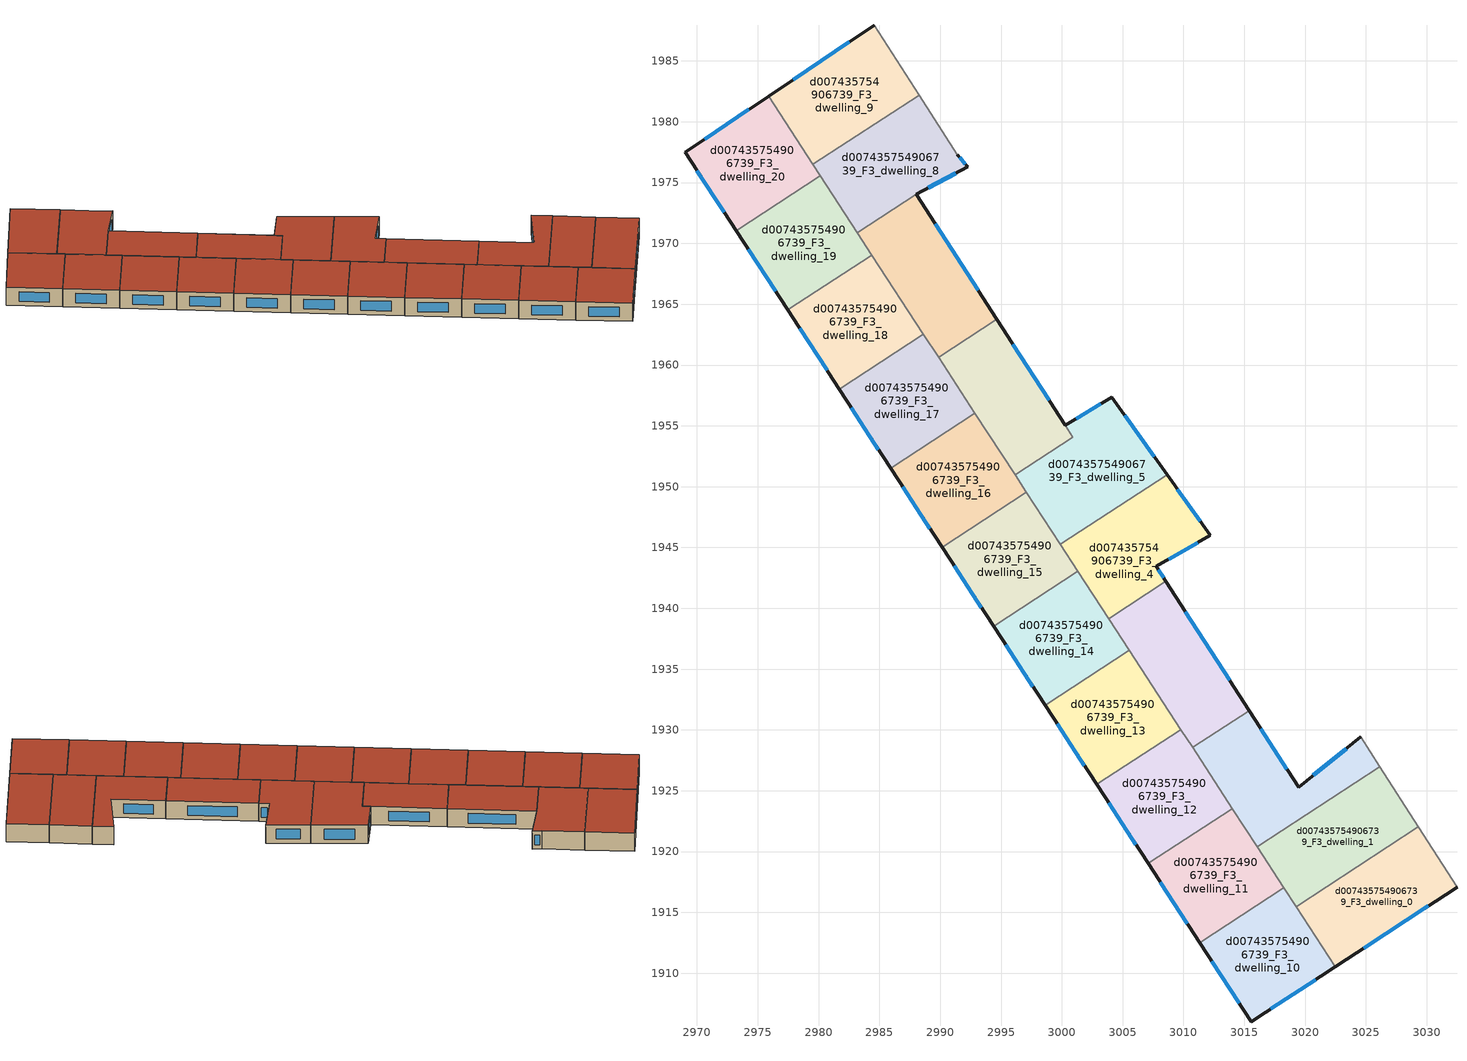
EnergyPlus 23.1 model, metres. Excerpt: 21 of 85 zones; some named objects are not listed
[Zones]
d007435754906739_F3_dwelling_0
 floor to d007435754906739_F2_dwelling_0 (EU_floor_Construction): 3029.31,1922.03 3032.48,1917.07 3022.48,1910.54 3019.26,1915.49 z9
 wall outside (EU_wall_Construction): 3022.48,1910.54 3032.48,1917.07 z9:12
 wall to d007435754906739_F3_dwelling_1 (EU_wall_Construction): 3029.31,1922.03 3019.26,1915.49 z9:12
 wall adiabatic (EU_wall_Construction): 3032.48,1917.07 3029.31,1922.03 z9:12
 wall to d007435754906739_F3_dwelling_10 (EU_wall_Construction): 3019.26,1915.49 3022.48,1910.54 z9:12
 window (EU_Window_Construction): 3024.83,1912.07 3030.14,1915.54 z9.7:11.3
 roof outside (EU_roof_Construction): 3032.48,1917.07 3029.31,1922.03 3019.26,1915.49 3022.48,1910.54 z12
d007435754906739_F3_dwelling_1
 floor to d007435754906739_F2_dwelling_1 (EU_floor_Construction): 3026.14,1926.98 3029.31,1922.03 3019.26,1915.49 3016.06,1920.41 z9
 wall to d007435754906739_F3_dwelling_2 (EU_wall_Construction): 3026.14,1926.98 3016.06,1920.41 z9:12
 wall adiabatic (EU_wall_Construction): 3029.31,1922.03 3026.14,1926.98 z9:12
 wall to d007435754906739_F3_dwelling_11 (EU_wall_Construction): 3016.06,1920.41 3018.25,1917.03 z9:12
 wall to d007435754906739_F3_dwelling_10 (EU_wall_Construction): 3018.25,1917.03 3019.26,1915.49 z9:12
 roof outside (EU_roof_Construction): 3029.31,1922.03 3026.14,1926.98 3016.06,1920.41 3019.26,1915.49 z12
d007435754906739_F3_dwelling_10
 floor to d007435754906739_F2_dwelling_10 (EU_floor_Construction): 3018.25,1917.03 3022.48,1910.54 3015.56,1906.01 3011.32,1912.52 z9
 wall outside (EU_wall_Construction): 3011.32,1912.52 3015.56,1906.01 3022.48,1910.54 z9:12
 wall to d007435754906739_F3_dwelling_11 (EU_wall_Construction): 3018.25,1917.03 3011.32,1912.52 z9:12
 window (EU_Window_Construction): 3017.19,1907.08 3020.86,1909.47 / 3012.32,1910.99 3014.57,1907.54 z9.7:11.3
 roof outside (EU_roof_Construction): 3022.48,1910.54 3018.25,1917.03 3011.32,1912.52 3015.56,1906.01 z12
d007435754906739_F3_dwelling_11
 floor to d007435754906739_F2_dwelling_11 (EU_floor_Construction): 3014.02,1923.53 3018.25,1917.03 3011.32,1912.52 3007.09,1919.02 z9
 wall outside (EU_wall_Construction): 3007.09,1919.02 3011.32,1912.52 z9:12
 wall to d007435754906739_F3_dwelling_12 (EU_wall_Construction): 3014.02,1923.53 3007.09,1919.02 z9:12
 wall to d007435754906739_F3_dwelling_2 (EU_wall_Construction): 3016.06,1920.41 3014.02,1923.53 z9:12
 window (EU_Window_Construction): 3008.08,1917.49 3010.33,1914.05 z9.7:11.3
 roof outside (EU_roof_Construction): 3018.25,1917.03 3014.02,1923.53 3007.09,1919.02 3011.32,1912.52 z12
d007435754906739_F3_dwelling_12
 floor to d007435754906739_F2_dwelling_12 (EU_floor_Construction): 3009.79,1930.04 3014.02,1923.53 3007.09,1919.02 3002.86,1925.52 z9
 wall outside (EU_wall_Construction): 3002.86,1925.52 3007.09,1919.02 z9:12
 wall to d007435754906739_F3_dwelling_13 (EU_wall_Construction): 3009.79,1930.04 3002.86,1925.52 z9:12
 wall to d007435754906739_F3_dwelling_2 (EU_wall_Construction): 3014.02,1923.53 3010.75,1928.56 z9:12
 wall to d007435754906739_F3_dwelling_3 (EU_wall_Construction): 3010.75,1928.56 3009.79,1930.04 z9:12
 window (EU_Window_Construction): 3003.85,1924 3006.09,1920.55 z9.7:11.3
 roof outside (EU_roof_Construction): 3014.02,1923.53 3009.79,1930.04 3002.86,1925.52 3007.09,1919.02 z12
d007435754906739_F3_dwelling_13
 floor to d007435754906739_F2_dwelling_13 (EU_floor_Construction): 3005.55,1936.54 3009.79,1930.04 3002.86,1925.52 2998.62,1932.02 z9
 wall outside (EU_wall_Construction): 2998.62,1932.02 3002.86,1925.52 z9:12
 wall to d007435754906739_F3_dwelling_14 (EU_wall_Construction): 3005.55,1936.54 2998.62,1932.02 z9:12
 wall to d007435754906739_F3_dwelling_3 (EU_wall_Construction): 3009.79,1930.04 3005.55,1936.54 z9:12
 window (EU_Window_Construction): 2999.62,1930.5 3001.86,1927.05 z9.7:11.3
 roof outside (EU_roof_Construction): 3009.79,1930.04 3005.55,1936.54 2998.62,1932.02 3002.86,1925.52 z12
d007435754906739_F3_dwelling_14
 floor to d007435754906739_F2_dwelling_14 (EU_floor_Construction): 3001.32,1943.04 3005.55,1936.54 2998.62,1932.02 2994.39,1938.52 z9
 wall outside (EU_wall_Construction): 2994.39,1938.52 2998.62,1932.02 z9:12
 wall to d007435754906739_F3_dwelling_15 (EU_wall_Construction): 3001.32,1943.04 2994.39,1938.52 z9:12
 wall to d007435754906739_F3_dwelling_4 (EU_wall_Construction): 3003.85,1939.15 3001.32,1943.04 z9:12
 wall to d007435754906739_F3_dwelling_3 (EU_wall_Construction): 3005.55,1936.54 3003.85,1939.15 z9:12
 window (EU_Window_Construction): 2995.38,1937 2997.63,1933.55 z9.7:11.3
 roof outside (EU_roof_Construction): 3005.55,1936.54 3001.32,1943.04 2994.39,1938.52 2998.62,1932.02 z12
d007435754906739_F3_dwelling_15
 floor to d007435754906739_F2_dwelling_15 (EU_floor_Construction): 2997.09,1949.54 3001.32,1943.04 2994.39,1938.52 2990.16,1945.03 z9
 wall outside (EU_wall_Construction): 2990.16,1945.03 2994.39,1938.52 z9:12
 wall to d007435754906739_F3_dwelling_16 (EU_wall_Construction): 2997.09,1949.54 2990.16,1945.03 z9:12
 wall to d007435754906739_F3_dwelling_5 (EU_wall_Construction): 2999.88,1945.25 2997.09,1949.54 z9:12
 wall to d007435754906739_F3_dwelling_4 (EU_wall_Construction): 3001.32,1943.04 2999.88,1945.25 z9:12
 window (EU_Window_Construction): 2991.15,1943.5 2993.39,1940.05 z9.7:11.3
 roof outside (EU_roof_Construction): 3001.32,1943.04 2997.09,1949.54 2990.16,1945.03 2994.39,1938.52 z12
d007435754906739_F3_dwelling_16
 floor to d007435754906739_F2_dwelling_16 (EU_floor_Construction): 2992.85,1956.04 2997.09,1949.54 2990.16,1945.03 2985.92,1951.53 z9
 wall outside (EU_wall_Construction): 2985.92,1951.53 2990.16,1945.03 z9:12
 wall to d007435754906739_F3_dwelling_17 (EU_wall_Construction): 2992.85,1956.04 2985.92,1951.53 z9:12
 wall to d007435754906739_F3_dwelling_6 (EU_wall_Construction): 2996.15,1950.97 2992.85,1956.04 z9:12
 wall to d007435754906739_F3_dwelling_5 (EU_wall_Construction): 2997.08,1949.54 2996.15,1950.97 z9:12
 window (EU_Window_Construction): 2986.92,1950 2989.16,1946.55 z9.7:11.3
 roof outside (EU_roof_Construction): 2997.09,1949.54 2992.85,1956.04 2985.92,1951.53 2990.16,1945.03 z12
d007435754906739_F3_dwelling_17
 floor to d007435754906739_F2_dwelling_17 (EU_floor_Construction): 2988.62,1962.54 2992.85,1956.04 2985.92,1951.53 2981.69,1958.03 z9
 wall outside (EU_wall_Construction): 2981.69,1958.03 2985.92,1951.53 z9:12
 wall to d007435754906739_F3_dwelling_18 (EU_wall_Construction): 2988.62,1962.54 2981.69,1958.03 z9:12
 wall to d007435754906739_F3_dwelling_7 (EU_wall_Construction): 2989.86,1960.63 2988.62,1962.54 z9:12
 wall to d007435754906739_F3_dwelling_6 (EU_wall_Construction): 2992.85,1956.04 2989.86,1960.63 z9:12
 window (EU_Window_Construction): 2982.68,1956.5 2984.93,1953.05 z9.7:11.3
 roof outside (EU_roof_Construction): 2992.85,1956.04 2988.62,1962.54 2981.69,1958.03 2985.92,1951.53 z12
d007435754906739_F3_dwelling_18
 floor to d007435754906739_F2_dwelling_18 (EU_floor_Construction): 2984.38,1969.04 2988.62,1962.54 2981.69,1958.03 2977.45,1964.53 z9
 wall outside (EU_wall_Construction): 2977.45,1964.53 2981.69,1958.03 z9:12
 wall to d007435754906739_F3_dwelling_19 (EU_wall_Construction): 2984.38,1969.04 2977.45,1964.53 z9:12
 wall to d007435754906739_F3_dwelling_7 (EU_wall_Construction): 2988.62,1962.54 2984.38,1969.04 z9:12
 window (EU_Window_Construction): 2978.45,1963 2980.69,1959.55 z9.7:11.3
 roof outside (EU_roof_Construction): 2988.62,1962.54 2984.38,1969.04 2977.45,1964.53 2981.69,1958.03 z12
d007435754906739_F3_dwelling_19
 floor to d007435754906739_F2_dwelling_19 (EU_floor_Construction): 2980.15,1975.54 2984.38,1969.04 2977.45,1964.53 2973.22,1971.03 z9
 wall outside (EU_wall_Construction): 2973.22,1971.03 2977.45,1964.53 z9:12
 wall to d007435754906739_F3_dwelling_20 (EU_wall_Construction): 2980.15,1975.54 2973.22,1971.03 z9:12
 wall to d007435754906739_F3_dwelling_8 (EU_wall_Construction): 2983.2,1970.86 2980.15,1975.54 z9:12
 wall to d007435754906739_F3_dwelling_7 (EU_wall_Construction): 2984.38,1969.04 2983.2,1970.86 z9:12
 window (EU_Window_Construction): 2974.22,1969.5 2976.46,1966.06 z9.7:11.3
 roof outside (EU_roof_Construction): 2984.38,1969.04 2980.15,1975.54 2973.22,1971.03 2977.45,1964.53 z12
d007435754906739_F3_dwelling_2
 floor to d007435754906739_F2_dwelling_2 (EU_floor_Construction): 3024.58,1929.42 3026.14,1926.98 3016.06,1920.41 3010.75,1928.56 3015.4,1931.59 3019.46,1925.29 z9
 wall outside (EU_wall_Construction): 3024.58,1929.42 3019.46,1925.29 3015.4,1931.59 z9:12
 wall adiabatic (EU_wall_Construction): 3026.14,1926.98 3024.58,1929.42 z9:12
 wall to d007435754906739_F3_dwelling_3 (EU_wall_Construction): 3015.4,1931.59 3010.75,1928.56 z9:12
 window (EU_Window_Construction): 3018.51,1926.77 3016.35,1930.11 / 3023.38,1928.45 3020.66,1926.26 z9.7:11.3
 roof outside (EU_roof_Construction): 3026.14,1926.98 3024.58,1929.42 3019.46,1925.29 3015.4,1931.59 3010.75,1928.56 3016.06,1920.41 z12
d007435754906739_F3_dwelling_20
 floor to d007435754906739_F2_dwelling_20 (EU_floor_Construction): 2975.89,1982.09 2980.15,1975.54 2973.22,1971.03 2969.02,1977.48 z9
 wall outside (EU_wall_Construction): 2975.89,1982.09 2969.02,1977.48 2973.22,1971.03 z9:12
 wall to d007435754906739_F3_dwelling_9 (EU_wall_Construction): 2979.53,1976.49 2975.89,1982.09 z9:12
 wall to d007435754906739_F3_dwelling_8 (EU_wall_Construction): 2980.15,1975.54 2979.53,1976.49 z9:12
 window (EU_Window_Construction): 2970.01,1975.97 2972.23,1972.54 / 2974.27,1981.01 2970.63,1978.56 z9.7:11.3
 roof outside (EU_roof_Construction): 2980.15,1975.54 2975.89,1982.09 2969.02,1977.48 2973.22,1971.03 z12
d007435754906739_F3_dwelling_3
 floor to d007435754906739_F2_dwelling_3 (EU_floor_Construction): 3008.55,1942.22 3015.4,1931.59 3010.75,1928.56 3003.85,1939.15 z9
 wall outside (EU_wall_Construction): 3015.4,1931.59 3008.55,1942.22 z9:12
 wall to d007435754906739_F3_dwelling_4 (EU_wall_Construction): 3008.55,1942.22 3003.85,1939.15 z9:12
 window (EU_Window_Construction): 3013.79,1934.09 3010.16,1939.72 z9.7:11.3
 roof outside (EU_roof_Construction): 3015.4,1931.59 3008.55,1942.22 3003.85,1939.15 3010.75,1928.56 z12
d007435754906739_F3_dwelling_4
 floor to d007435754906739_F2_dwelling_4 (EU_floor_Construction): 3008.66,1950.97 3012.2,1945.99 3007.76,1943.45 3008.55,1942.22 3003.85,1939.15 2999.88,1945.25 z9
 wall outside (EU_wall_Construction): 3008.55,1942.22 3007.76,1943.45 3012.2,1945.99 3008.66,1950.97 z9:12
 wall to d007435754906739_F3_dwelling_5 (EU_wall_Construction): 3008.66,1950.97 2999.88,1945.25 z9:12
 window (EU_Window_Construction): 3011.37,1947.16 3009.49,1949.8 / 3008.8,1944.04 3011.16,1945.4 / 3008.36,1942.5 3007.94,1943.16 z9.7:11.3
 roof outside (EU_roof_Construction): 3008.55,1942.22 3007.76,1943.45 3012.2,1945.99 3008.66,1950.97 2999.88,1945.25 3003.85,1939.15 z12
d007435754906739_F3_dwelling_5
 floor to d007435754906739_F2_dwelling_5 (EU_floor_Construction): 3004.1,1957.37 3008.66,1950.97 2999.88,1945.25 2996.15,1950.97 3000.91,1954.07 3000.28,1955.04 z9
 wall outside (EU_wall_Construction): 3008.66,1950.97 3004.1,1957.37 3000.28,1955.04 z9:12
 wall to d007435754906739_F3_dwelling_6 (EU_wall_Construction): 3000.28,1955.04 3000.91,1954.07 2996.15,1950.97 z9:12
 window (EU_Window_Construction): 3003.2,1956.82 3001.18,1955.59 / 3007.59,1952.47 3005.17,1955.87 z9.7:11.3
 roof outside (EU_roof_Construction): 3008.66,1950.97 3004.1,1957.37 3000.28,1955.04 3000.91,1954.07 2996.15,1950.97 2999.88,1945.25 z12
d007435754906739_F3_dwelling_6
 floor to d007435754906739_F2_dwelling_6 (EU_floor_Construction): 2994.66,1963.75 3000.91,1954.07 2996.15,1950.97 2989.86,1960.63 z9
 wall outside (EU_wall_Construction): 3000.28,1955.04 2994.66,1963.75 z9:12
 wall to d007435754906739_F3_dwelling_7 (EU_wall_Construction): 2994.66,1963.75 2989.86,1960.63 z9:12
 window (EU_Window_Construction): 2998.96,1957.09 2995.98,1961.71 z9.7:11.3
 roof outside (EU_roof_Construction): 3000.91,1954.07 2994.66,1963.75 2989.86,1960.63 2996.15,1950.97 z12
d007435754906739_F3_dwelling_7
 floor to d007435754906739_F2_dwelling_7 (EU_floor_Construction): 2988.04,1974.02 2994.66,1963.75 2989.86,1960.63 2983.2,1970.87 z9
 wall outside (EU_wall_Construction): 2994.66,1963.75 2988.04,1974.02 z9:12
 wall to d007435754906739_F3_dwelling_8 (EU_wall_Construction): 2988.04,1974.02 2983.2,1970.87 z9:12
 window (EU_Window_Construction): 2993.11,1966.16 2989.6,1971.61 z9.7:11.3
 roof outside (EU_roof_Construction): 2994.66,1963.75 2988.04,1974.02 2983.2,1970.87 2989.86,1960.63 z12
d007435754906739_F3_dwelling_8
 floor to d007435754906739_F2_dwelling_8 (EU_floor_Construction): 2988.26,1982.18 2991.4,1977.3 2992.26,1976.29 2988.04,1974.02 2983.2,1970.87 2979.53,1976.49 z9
 wall outside (EU_wall_Construction): 2988.04,1974.02 2992.26,1976.29 2991.4,1977.3 z9:12
 wall to d007435754906739_F3_dwelling_9 (EU_wall_Construction): 2988.26,1982.18 2979.53,1976.49 z9:12
 wall adiabatic (EU_wall_Construction): 2991.4,1977.3 2988.26,1982.18 z9:12
 window (EU_Window_Construction): 2992.06,1976.52 2991.6,1977.06 / 2989.03,1974.55 2991.27,1975.75 z9.7:11.3
 roof outside (EU_roof_Construction): 2988.04,1974.02 2992.26,1976.29 2991.4,1977.3 2988.26,1982.18 2979.53,1976.49 2983.2,1970.87 z12
d007435754906739_F3_dwelling_9
 floor to d007435754906739_F2_dwelling_9 (EU_floor_Construction): 2984.57,1987.93 2988.26,1982.18 2979.53,1976.49 2975.89,1982.09 z9
 wall outside (EU_wall_Construction): 2984.57,1987.93 2975.89,1982.09 z9:12
 wall adiabatic (EU_wall_Construction): 2988.26,1982.18 2984.57,1987.93 z9:12
 window (EU_Window_Construction): 2982.53,1986.56 2977.92,1983.46 z9.7:11.3
 roof outside (EU_roof_Construction): 2988.26,1982.18 2984.57,1987.93 2975.89,1982.09 2979.53,1976.49 z12
[Building]
EU S2 Campaign: North Axis=0; Terrain=City; Solar Distribution=FullExterior
[Site:Location]
Budapest.Ferenc.Liszt.Intl.AP: Latitude=47.437; Longitude=19.256; Time Zone=1; Elevation=185
[SizingPeriod:WeatherFileDays]
AnnualSizingPeriod: Begin Month=1; Begin Day of Month=1; End Month=12; End Day of Month=31; Day of Week for Start Day=Monday; Use Weather File Daylight Saving Period=No; Use Weather File Rain and Snow Indicators=No
[MATERIAL]
EU_InternalMass_Material: Roughness=MediumRough; Thickness=0.1; Conductivity=1; Density=1800; Specific Heat=900; Thermal Absorptance=0.9; Solar Absorptance=0.7; Visible Absorptance=0.7
[MATERIAL:NOMASS] Roughness=MediumRough; Thermal Absorptance=0.9; Solar Absorptance=0.7; Visible Absorptance=0.7
Name | Thermal Resistance
EU_wall_NoMass | 0.832559
EU_roof_NoMass | 1.39638
EU_floor_NoMass | 0.872794
[WINDOWMATERIAL:SIMPLEGLAZINGSYSTEM]
EU_Window_SimpleGlazing: UFactor=2.79869; Solar Heat Gain Coefficient=0.75; Visible Transmittance=0.75
[CONSTRUCTION]
EU_wall_Construction: EU_wall_NoMass
EU_roof_Construction: EU_roof_NoMass
EU_floor_Construction: EU_floor_NoMass
EU_Window_Construction: EU_Window_SimpleGlazing
EU_InternalMass_Construction: EU_InternalMass_Material
[ZONE] Type=1; Multiplier=1; Ceiling Height=autocalculate; Floor Area=autocalculate; Part of Total Floor Area=Yes
Name | Volume
d007435754906739_F3_dwelling_0 | 211.704
d007435754906739_F3_dwelling_1 | 211.711
d007435754906739_F3_dwelling_10 | 192.485
d007435754906739_F3_dwelling_11; d007435754906739_F3_dwelling_12; d007435754906739_F3_dwelling_16; d007435754906739_F3_dwelling_17 | 192.483
d007435754906739_F3_dwelling_13; d007435754906739_F3_dwelling_18 | 192.48
d007435754906739_F3_dwelling_14 | 192.467
d007435754906739_F3_dwelling_15 | 192.501
d007435754906739_F3_dwelling_19 | 192.465
d007435754906739_F3_dwelling_2 | 211.722
d007435754906739_F3_dwelling_20 | 192.491
d007435754906739_F3_dwelling_3 | 211.731
d007435754906739_F3_dwelling_4 | 211.724
d007435754906739_F3_dwelling_5 | 226.407
d007435754906739_F3_dwelling_6 | 197.054
d007435754906739_F3_dwelling_7 | 210.907
d007435754906739_F3_dwelling_8 | 212.525
d007435754906739_F3_dwelling_9 | 211.723
[INTERNALMASS] Construction=EU_InternalMass_Construction
Name | Zone or ZoneList | Surface Area
d007435754906739_F3_dwelling_0_EU_InternalMass | d007435754906739_F3_dwelling_0 | 70.5679
d007435754906739_F3_dwelling_1_EU_InternalMass | d007435754906739_F3_dwelling_1 | 70.5704
d007435754906739_F3_dwelling_2_EU_InternalMass | d007435754906739_F3_dwelling_2 | 70.574
d007435754906739_F3_dwelling_3_EU_InternalMass | d007435754906739_F3_dwelling_3 | 70.5768
d007435754906739_F3_dwelling_4_EU_InternalMass | d007435754906739_F3_dwelling_4 | 70.5746
d007435754906739_F3_dwelling_5_EU_InternalMass | d007435754906739_F3_dwelling_5 | 75.4708
d007435754906739_F3_dwelling_6_EU_InternalMass | d007435754906739_F3_dwelling_6 | 65.6848
d007435754906739_F3_dwelling_7_EU_InternalMass | d007435754906739_F3_dwelling_7 | 70.3022
d007435754906739_F3_dwelling_8_EU_InternalMass | d007435754906739_F3_dwelling_8 | 70.8417
d007435754906739_F3_dwelling_9_EU_InternalMass | d007435754906739_F3_dwelling_9 | 70.5743
d007435754906739_F3_dwelling_10_EU_InternalMass | d007435754906739_F3_dwelling_10 | 64.1617
d007435754906739_F3_dwelling_11_EU_InternalMass | d007435754906739_F3_dwelling_11 | 64.161
d007435754906739_F3_dwelling_12_EU_InternalMass | d007435754906739_F3_dwelling_12 | 64.161
d007435754906739_F3_dwelling_13_EU_InternalMass | d007435754906739_F3_dwelling_13 | 64.16
d007435754906739_F3_dwelling_14_EU_InternalMass | d007435754906739_F3_dwelling_14 | 64.1555
d007435754906739_F3_dwelling_15_EU_InternalMass | d007435754906739_F3_dwelling_15 | 64.1669
d007435754906739_F3_dwelling_16_EU_InternalMass | d007435754906739_F3_dwelling_16 | 64.161
d007435754906739_F3_dwelling_17_EU_InternalMass | d007435754906739_F3_dwelling_17 | 64.161
d007435754906739_F3_dwelling_18_EU_InternalMass | d007435754906739_F3_dwelling_18 | 64.16
d007435754906739_F3_dwelling_19_EU_InternalMass | d007435754906739_F3_dwelling_19 | 64.1555
d007435754906739_F3_dwelling_20_EU_InternalMass | d007435754906739_F3_dwelling_20 | 64.1637
[OTHEREQUIPMENT] Fuel Type=Electricity; Design Level Calculation Method=Watts/Area; Power per Zone Floor Area=1; Fraction Latent=0; Fraction Radiant=0; Fraction Lost=0; Carbon Dioxide Generation Rate=0; EndUse Subcategory=EU_Step8_InternalGains
Name | Zone or ZoneList or Space or SpaceList | Schedule
EU_Step8_InternalGain_d007435754906739_F3_dwelling_0_f000 | d007435754906739_F3_dwelling_0 | EU_Step8_GainSchedule_d007435754906739_F3_dwelling_0_f000
EU_Step8_InternalGain_d007435754906739_F3_dwelling_1_f000 | d007435754906739_F3_dwelling_1 | EU_Step8_GainSchedule_d007435754906739_F3_dwelling_1_f000
EU_Step8_InternalGain_d007435754906739_F3_dwelling_2_f000 | d007435754906739_F3_dwelling_2 | EU_Step8_GainSchedule_d007435754906739_F3_dwelling_2_f000
EU_Step8_InternalGain_d007435754906739_F3_dwelling_3_f000 | d007435754906739_F3_dwelling_3 | EU_Step8_GainSchedule_d007435754906739_F3_dwelling_3_f000
EU_Step8_InternalGain_d007435754906739_F3_dwelling_4_f000 | d007435754906739_F3_dwelling_4 | EU_Step8_GainSchedule_d007435754906739_F3_dwelling_4_f000
EU_Step8_InternalGain_d007435754906739_F3_dwelling_5_f000 | d007435754906739_F3_dwelling_5 | EU_Step8_GainSchedule_d007435754906739_F3_dwelling_5_f000
EU_Step8_InternalGain_d007435754906739_F3_dwelling_6_f000 | d007435754906739_F3_dwelling_6 | EU_Step8_GainSchedule_d007435754906739_F3_dwelling_6_f000
EU_Step8_InternalGain_d007435754906739_F3_dwelling_7_f000 | d007435754906739_F3_dwelling_7 | EU_Step8_GainSchedule_d007435754906739_F3_dwelling_7_f000
EU_Step8_InternalGain_d007435754906739_F3_dwelling_8_f000 | d007435754906739_F3_dwelling_8 | EU_Step8_GainSchedule_d007435754906739_F3_dwelling_8_f000
EU_Step8_InternalGain_d007435754906739_F3_dwelling_9_f000 | d007435754906739_F3_dwelling_9 | EU_Step8_GainSchedule_d007435754906739_F3_dwelling_9_f000
EU_Step8_InternalGain_d007435754906739_F3_dwelling_10_f000 | d007435754906739_F3_dwelling_10 | EU_Step8_GainSchedule_d007435754906739_F3_dwelling_10_f000
EU_Step8_InternalGain_d007435754906739_F3_dwelling_11_f000 | d007435754906739_F3_dwelling_11 | EU_Step8_GainSchedule_d007435754906739_F3_dwelling_11_f000
EU_Step8_InternalGain_d007435754906739_F3_dwelling_12_f000 | d007435754906739_F3_dwelling_12 | EU_Step8_GainSchedule_d007435754906739_F3_dwelling_12_f000
EU_Step8_InternalGain_d007435754906739_F3_dwelling_13_f000 | d007435754906739_F3_dwelling_13 | EU_Step8_GainSchedule_d007435754906739_F3_dwelling_13_f000
EU_Step8_InternalGain_d007435754906739_F3_dwelling_14_f000 | d007435754906739_F3_dwelling_14 | EU_Step8_GainSchedule_d007435754906739_F3_dwelling_14_f000
EU_Step8_InternalGain_d007435754906739_F3_dwelling_15_f000 | d007435754906739_F3_dwelling_15 | EU_Step8_GainSchedule_d007435754906739_F3_dwelling_15_f000
EU_Step8_InternalGain_d007435754906739_F3_dwelling_16_f000 | d007435754906739_F3_dwelling_16 | EU_Step8_GainSchedule_d007435754906739_F3_dwelling_16_f000
EU_Step8_InternalGain_d007435754906739_F3_dwelling_17_f000 | d007435754906739_F3_dwelling_17 | EU_Step8_GainSchedule_d007435754906739_F3_dwelling_17_f000
EU_Step8_InternalGain_d007435754906739_F3_dwelling_18_f000 | d007435754906739_F3_dwelling_18 | EU_Step8_GainSchedule_d007435754906739_F3_dwelling_18_f000
EU_Step8_InternalGain_d007435754906739_F3_dwelling_19_f000 | d007435754906739_F3_dwelling_19 | EU_Step8_GainSchedule_d007435754906739_F3_dwelling_19_f000
EU_Step8_InternalGain_d007435754906739_F3_dwelling_20_f000 | d007435754906739_F3_dwelling_20 | EU_Step8_GainSchedule_d007435754906739_F3_dwelling_20_f000
[ZONEVENTILATION:DESIGNFLOWRATE] Schedule=EU_AlwaysOn; Design Flow Rate Calculation Method=AirChanges/Hour; Air Changes per Hour=0.475469; Ventilation Type=Natural; Fan Pressure Rise=0; Fan Total Efficiency=1; Constant Term Coefficient=1; Temperature Term Coefficient=0; Velocity Term Coefficient=0; Velocity Squared Term Coefficient=0; Minimum Indoor Temperature=-100; Maximum Indoor Temperature=100; Delta Temperature=-100; Minimum Outdoor Temperature=-100; Maximum Outdoor Temperature=100; Maximum Wind Speed=40
Name | Zone or ZoneList or Space or SpaceList
EU_ConstantAir_d007435754906739_F3_dwelling_0 | d007435754906739_F3_dwelling_0
EU_ConstantAir_d007435754906739_F3_dwelling_1 | d007435754906739_F3_dwelling_1
EU_ConstantAir_d007435754906739_F3_dwelling_2 | d007435754906739_F3_dwelling_2
EU_ConstantAir_d007435754906739_F3_dwelling_3 | d007435754906739_F3_dwelling_3
EU_ConstantAir_d007435754906739_F3_dwelling_4 | d007435754906739_F3_dwelling_4
EU_ConstantAir_d007435754906739_F3_dwelling_5 | d007435754906739_F3_dwelling_5
EU_ConstantAir_d007435754906739_F3_dwelling_6 | d007435754906739_F3_dwelling_6
EU_ConstantAir_d007435754906739_F3_dwelling_7 | d007435754906739_F3_dwelling_7
EU_ConstantAir_d007435754906739_F3_dwelling_8 | d007435754906739_F3_dwelling_8
EU_ConstantAir_d007435754906739_F3_dwelling_9 | d007435754906739_F3_dwelling_9
EU_ConstantAir_d007435754906739_F3_dwelling_10 | d007435754906739_F3_dwelling_10
EU_ConstantAir_d007435754906739_F3_dwelling_11 | d007435754906739_F3_dwelling_11
EU_ConstantAir_d007435754906739_F3_dwelling_12 | d007435754906739_F3_dwelling_12
EU_ConstantAir_d007435754906739_F3_dwelling_13 | d007435754906739_F3_dwelling_13
EU_ConstantAir_d007435754906739_F3_dwelling_14 | d007435754906739_F3_dwelling_14
EU_ConstantAir_d007435754906739_F3_dwelling_15 | d007435754906739_F3_dwelling_15
EU_ConstantAir_d007435754906739_F3_dwelling_16 | d007435754906739_F3_dwelling_16
EU_ConstantAir_d007435754906739_F3_dwelling_17 | d007435754906739_F3_dwelling_17
EU_ConstantAir_d007435754906739_F3_dwelling_18 | d007435754906739_F3_dwelling_18
EU_ConstantAir_d007435754906739_F3_dwelling_19 | d007435754906739_F3_dwelling_19
EU_ConstantAir_d007435754906739_F3_dwelling_20 | d007435754906739_F3_dwelling_20
[HVACTEMPLATE:ZONE:IDEALLOADSAIRSYSTEM] System Availability Schedule=EU_AlwaysOn; Maximum Heating Supply Air Temperature=50; Minimum Cooling Supply Air Temperature=13; Maximum Heating Supply Air Humidity Ratio=0.0156; Minimum Cooling Supply Air Humidity Ratio=0.0077; Heating Limit=NoLimit; Cooling Limit=NoLimit; Heating Availability Schedule=EU_AlwaysOn; Cooling Availability Schedule=EU_CoolingOff; Dehumidification Control Type=ConstantSensibleHeatRatio; Cooling Sensible Heat Ratio=0.7; Dehumidification Setpoint=60; Humidification Control Type=None; Humidification Setpoint=30; Outdoor Air Method=None; Outdoor Air Flow Rate per Person=0.00944; Outdoor Air Flow Rate per Zone Floor Area=0; Outdoor Air Flow Rate per Zone=0; Demand Controlled Ventilation Type=None; Outdoor Air Economizer Type=NoEconomizer; Heat Recovery Type=None; Sensible Heat Recovery Effectiveness=0.7; Latent Heat Recovery Effectiveness=0.65
Name | Template Thermostat
d007435754906739_F3_dwelling_0 | EU_HeatOnly_d007435754906739_F3_dwelling_0
d007435754906739_F3_dwelling_1 | EU_HeatOnly_d007435754906739_F3_dwelling_1
d007435754906739_F3_dwelling_2 | EU_HeatOnly_d007435754906739_F3_dwelling_2
d007435754906739_F3_dwelling_3 | EU_HeatOnly_d007435754906739_F3_dwelling_3
d007435754906739_F3_dwelling_4 | EU_HeatOnly_d007435754906739_F3_dwelling_4
d007435754906739_F3_dwelling_5 | EU_HeatOnly_d007435754906739_F3_dwelling_5
d007435754906739_F3_dwelling_6 | EU_HeatOnly_d007435754906739_F3_dwelling_6
d007435754906739_F3_dwelling_7 | EU_HeatOnly_d007435754906739_F3_dwelling_7
d007435754906739_F3_dwelling_8 | EU_HeatOnly_d007435754906739_F3_dwelling_8
d007435754906739_F3_dwelling_9 | EU_HeatOnly_d007435754906739_F3_dwelling_9
d007435754906739_F3_dwelling_10 | EU_HeatOnly_d007435754906739_F3_dwelling_10
d007435754906739_F3_dwelling_11 | EU_HeatOnly_d007435754906739_F3_dwelling_11
d007435754906739_F3_dwelling_12 | EU_HeatOnly_d007435754906739_F3_dwelling_12
d007435754906739_F3_dwelling_13 | EU_HeatOnly_d007435754906739_F3_dwelling_13
d007435754906739_F3_dwelling_14 | EU_HeatOnly_d007435754906739_F3_dwelling_14
d007435754906739_F3_dwelling_15 | EU_HeatOnly_d007435754906739_F3_dwelling_15
d007435754906739_F3_dwelling_16 | EU_HeatOnly_d007435754906739_F3_dwelling_16
d007435754906739_F3_dwelling_17 | EU_HeatOnly_d007435754906739_F3_dwelling_17
d007435754906739_F3_dwelling_18 | EU_HeatOnly_d007435754906739_F3_dwelling_18
d007435754906739_F3_dwelling_19 | EU_HeatOnly_d007435754906739_F3_dwelling_19
d007435754906739_F3_dwelling_20 | EU_HeatOnly_d007435754906739_F3_dwelling_20
[SIZING:ZONE] Zone Cooling Design Supply Air Temperature Input Method=SupplyAirTemperature; Zone Cooling Design Supply Air Temperature=13; Zone Heating Design Supply Air Temperature Input Method=SupplyAirTemperature; Zone Heating Design Supply Air Temperature=50; Zone Cooling Design Supply Air Humidity Ratio=0.008; Zone Heating Design Supply Air Humidity Ratio=0.008; Cooling Design Air Flow Method=DesignDay; Cooling Design Air Flow Rate=0; Cooling Minimum Air Flow per Zone Floor Area=0.000762; Cooling Minimum Air Flow=0; Cooling Minimum Air Flow Fraction=0.2; Heating Design Air Flow Method=DesignDay; Heating Design Air Flow Rate=0; Heating Maximum Air Flow per Zone Floor Area=0.002032; Heating Maximum Air Flow=0.141576; Heating Maximum Air Flow Fraction=0.3; Account for Dedicated Outdoor Air System=No; Dedicated Outdoor Air System Control Strategy=NeutralSupplyAir; Dedicated Outdoor Air Low Setpoint Temperature for Design=autosize; Dedicated Outdoor Air High Setpoint Temperature for Design=autosize; Zone Load Sizing Method=Sensible Load Only No Latent Load; Zone Latent Cooling Design Supply Air Humidity Ratio Input Method=HumidityRatioDifference; Zone Cooling Design Supply Air Humidity Ratio Difference=0.005; Zone Latent Heating Design Supply Air Humidity Ratio Input Method=HumidityRatioDifference; Zone Humidification Design Supply Air Humidity Ratio Difference=0.005
d007435754906739_F3_dwelling_0; d007435754906739_F3_dwelling_1; d007435754906739_F3_dwelling_2; d007435754906739_F3_dwelling_3; d007435754906739_F3_dwelling_4; d007435754906739_F3_dwelling_5; d007435754906739_F3_dwelling_6; d007435754906739_F3_dwelling_7; d007435754906739_F3_dwelling_8; d007435754906739_F3_dwelling_9; d007435754906739_F3_dwelling_10; d007435754906739_F3_dwelling_11; d007435754906739_F3_dwelling_12; d007435754906739_F3_dwelling_13; d007435754906739_F3_dwelling_14; d007435754906739_F3_dwelling_15; d007435754906739_F3_dwelling_16; d007435754906739_F3_dwelling_17; d007435754906739_F3_dwelling_18; d007435754906739_F3_dwelling_19; d007435754906739_F3_dwelling_20
[SCHEDULE:CONSTANT]
Name | Hourly Value
EU_AlwaysOn | 1
EU_CoolingOff | 0
[SCHEDULE:FILE] Column Number=1; Rows to Skip at Top=0; Number of Hours of Data=8760; Column Separator=Comma; Interpolate to Timestep=No; Minutes per Item=60; Adjust Schedule for Daylight Savings=Yes
Name | File
EU_Step8_GainSchedule_d007435754906739_F3_dwelling_0_f000 | ../../schedules/d007435754906739/d007435754906739_F3_dwelling_0_f000_gain.csv
EU_Step8_GainSchedule_d007435754906739_F3_dwelling_1_f000 | ../../schedules/d007435754906739/d007435754906739_F3_dwelling_1_f000_gain.csv
EU_Step8_GainSchedule_d007435754906739_F3_dwelling_2_f000 | ../../schedules/d007435754906739/d007435754906739_F3_dwelling_2_f000_gain.csv
EU_Step8_GainSchedule_d007435754906739_F3_dwelling_3_f000 | ../../schedules/d007435754906739/d007435754906739_F3_dwelling_3_f000_gain.csv
EU_Step8_GainSchedule_d007435754906739_F3_dwelling_4_f000 | ../../schedules/d007435754906739/d007435754906739_F3_dwelling_4_f000_gain.csv
EU_Step8_GainSchedule_d007435754906739_F3_dwelling_5_f000 | ../../schedules/d007435754906739/d007435754906739_F3_dwelling_5_f000_gain.csv
EU_Step8_GainSchedule_d007435754906739_F3_dwelling_6_f000 | ../../schedules/d007435754906739/d007435754906739_F3_dwelling_6_f000_gain.csv
EU_Step8_GainSchedule_d007435754906739_F3_dwelling_7_f000 | ../../schedules/d007435754906739/d007435754906739_F3_dwelling_7_f000_gain.csv
EU_Step8_GainSchedule_d007435754906739_F3_dwelling_8_f000 | ../../schedules/d007435754906739/d007435754906739_F3_dwelling_8_f000_gain.csv
EU_Step8_GainSchedule_d007435754906739_F3_dwelling_9_f000 | ../../schedules/d007435754906739/d007435754906739_F3_dwelling_9_f000_gain.csv
EU_Step8_GainSchedule_d007435754906739_F3_dwelling_10_f000 | ../../schedules/d007435754906739/d007435754906739_F3_dwelling_10_f000_gain.csv
EU_Step8_GainSchedule_d007435754906739_F3_dwelling_11_f000 | ../../schedules/d007435754906739/d007435754906739_F3_dwelling_11_f000_gain.csv
EU_Step8_GainSchedule_d007435754906739_F3_dwelling_12_f000 | ../../schedules/d007435754906739/d007435754906739_F3_dwelling_12_f000_gain.csv
EU_Step8_GainSchedule_d007435754906739_F3_dwelling_13_f000 | ../../schedules/d007435754906739/d007435754906739_F3_dwelling_13_f000_gain.csv
EU_Step8_GainSchedule_d007435754906739_F3_dwelling_14_f000 | ../../schedules/d007435754906739/d007435754906739_F3_dwelling_14_f000_gain.csv
EU_Step8_GainSchedule_d007435754906739_F3_dwelling_15_f000 | ../../schedules/d007435754906739/d007435754906739_F3_dwelling_15_f000_gain.csv
EU_Step8_GainSchedule_d007435754906739_F3_dwelling_16_f000 | ../../schedules/d007435754906739/d007435754906739_F3_dwelling_16_f000_gain.csv
EU_Step8_GainSchedule_d007435754906739_F3_dwelling_17_f000 | ../../schedules/d007435754906739/d007435754906739_F3_dwelling_17_f000_gain.csv
EU_Step8_GainSchedule_d007435754906739_F3_dwelling_18_f000 | ../../schedules/d007435754906739/d007435754906739_F3_dwelling_18_f000_gain.csv
EU_Step8_GainSchedule_d007435754906739_F3_dwelling_19_f000 | ../../schedules/d007435754906739/d007435754906739_F3_dwelling_19_f000_gain.csv
EU_Step8_GainSchedule_d007435754906739_F3_dwelling_20_f000 | ../../schedules/d007435754906739/d007435754906739_F3_dwelling_20_f000_gain.csv
